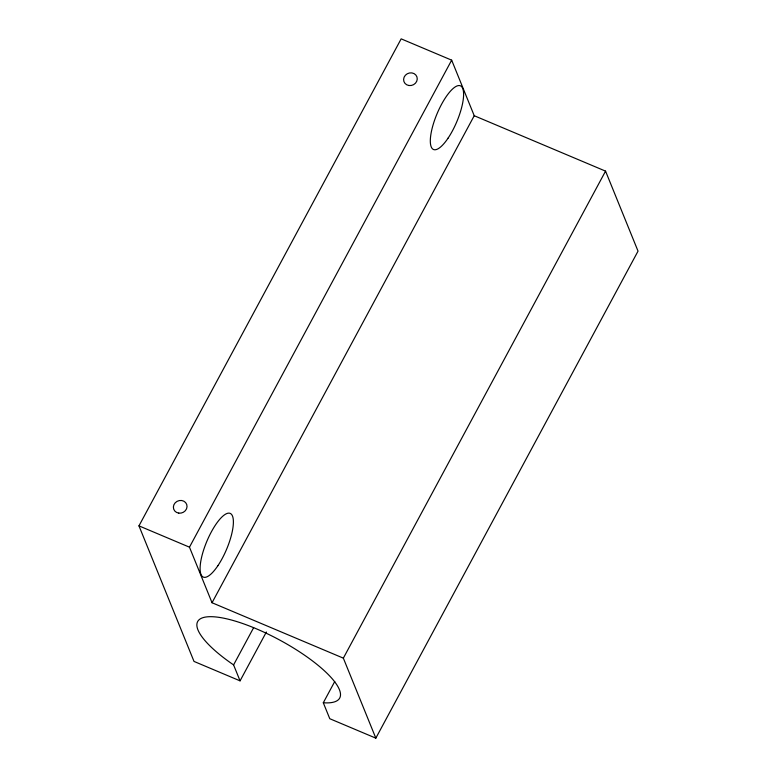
<?xml version="1.0" encoding="UTF-8"?>
<svg xmlns="http://www.w3.org/2000/svg" width="777" height="777" viewBox="0 0 777 777"><rect width="100%" height="100%" fill="white"/><g stroke="black" fill="none" stroke-linecap="round" stroke-linejoin="round"><path stroke-width="1.17" d="M240.064 680.856L194.007 661.421L138.966 525.864L401.165 38.85L451.67 60.159L474.232 115.724L605.555 171.134L638.034 251.136L375.835 738.15L329.778 718.715L323.3 702.767A80.662 22.601 28.3 0 0 311.655 660.295A80.662 22.601 28.3 0 0 208.43 616.744A80.662 22.601 28.3 0 0 233.586 664.908L240.064 680.856L266.365 632.012M375.835 738.15L343.347 658.148L212.034 602.738L189.471 547.173L451.67 60.159M212.034 602.738L474.232 115.724M233.586 664.908L253.632 627.68M343.347 658.148L605.555 171.134M323.3 702.767L334.751 681.497M138.966 525.864L189.471 547.173M178.739 513.121A6.915 6.284 -22.1 0 0 186.723 504.487A6.915 6.284 -22.1 0 0 175.175 502.826A6.915 6.284 -22.1 0 0 178.739 513.121M408.955 85.519A6.915 6.284 -22.1 0 0 416.938 76.894A6.915 6.284 -22.1 0 0 405.39 75.233A6.915 6.284 -22.1 0 0 408.955 85.519M217.9 565.685A34.567 10.645 -67.1 0 0 230.536 513.568A34.567 10.645 -67.1 0 0 201.787 556.478A34.567 10.645 -67.1 0 0 217.9 565.685M448.115 138.092A34.567 10.645 -67.1 0 0 460.751 85.975A34.567 10.645 -67.1 0 0 432.002 128.885A34.567 10.645 -67.1 0 0 448.115 138.092"/></g></svg>
